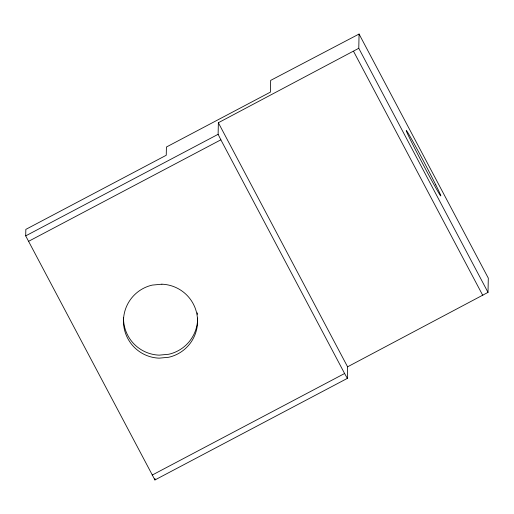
<?xml version="1.0" encoding="UTF-8"?>
<svg xmlns="http://www.w3.org/2000/svg" width="514" height="514" viewBox="0 0 514 514"><rect width="100%" height="100%" fill="white"/><g stroke="black" fill="none" stroke-linecap="round" stroke-linejoin="round"><path stroke-width="0.77" d="M25.7 235.881L25.835 229.385L166.247 155.26L166.414 147.023L270.428 92.115L270.666 80.396L359.068 34.04L488.3 278.119L488.011 292.376L347.586 366.816L347.355 378.381L154.932 479.96L25.7 235.881L218.122 134.308L218.354 122.737L358.778 48.297L359.068 34.04M154.932 479.96L154.965 478.515M28.443 241.394L220.866 139.814L218.122 134.308M152.176 475.084L344.598 373.505L347.355 378.381M358.778 48.297L488.011 292.376M353.568 51.361L482.8 295.441M218.354 122.737L347.586 366.816M220.866 139.814L344.598 373.505M197.639 318.063A37.059 37.008 1.2 0 1 168.83 354.242L159.199 355.148A37.059 37.008 1.2 0 1 123.521 317.523M197.254 312.846A37.059 37.008 1.2 0 1 197.44 314.337M161.897 284.197L152.266 285.097A37.059 37.008 1.2 0 0 159.134 358.155L168.772 357.256A37.059 37.008 1.2 0 0 161.897 284.197M435.814 184.931L432.235 177.838A37.059 0.97 62.2 0 0 409.819 136.037A37.059 0.97 62.2 0 0 411.258 141.485L414.843 148.578A37.059 0.97 62.2 0 0 437.253 190.379A37.059 0.97 62.2 0 0 435.814 184.931"/></g></svg>
